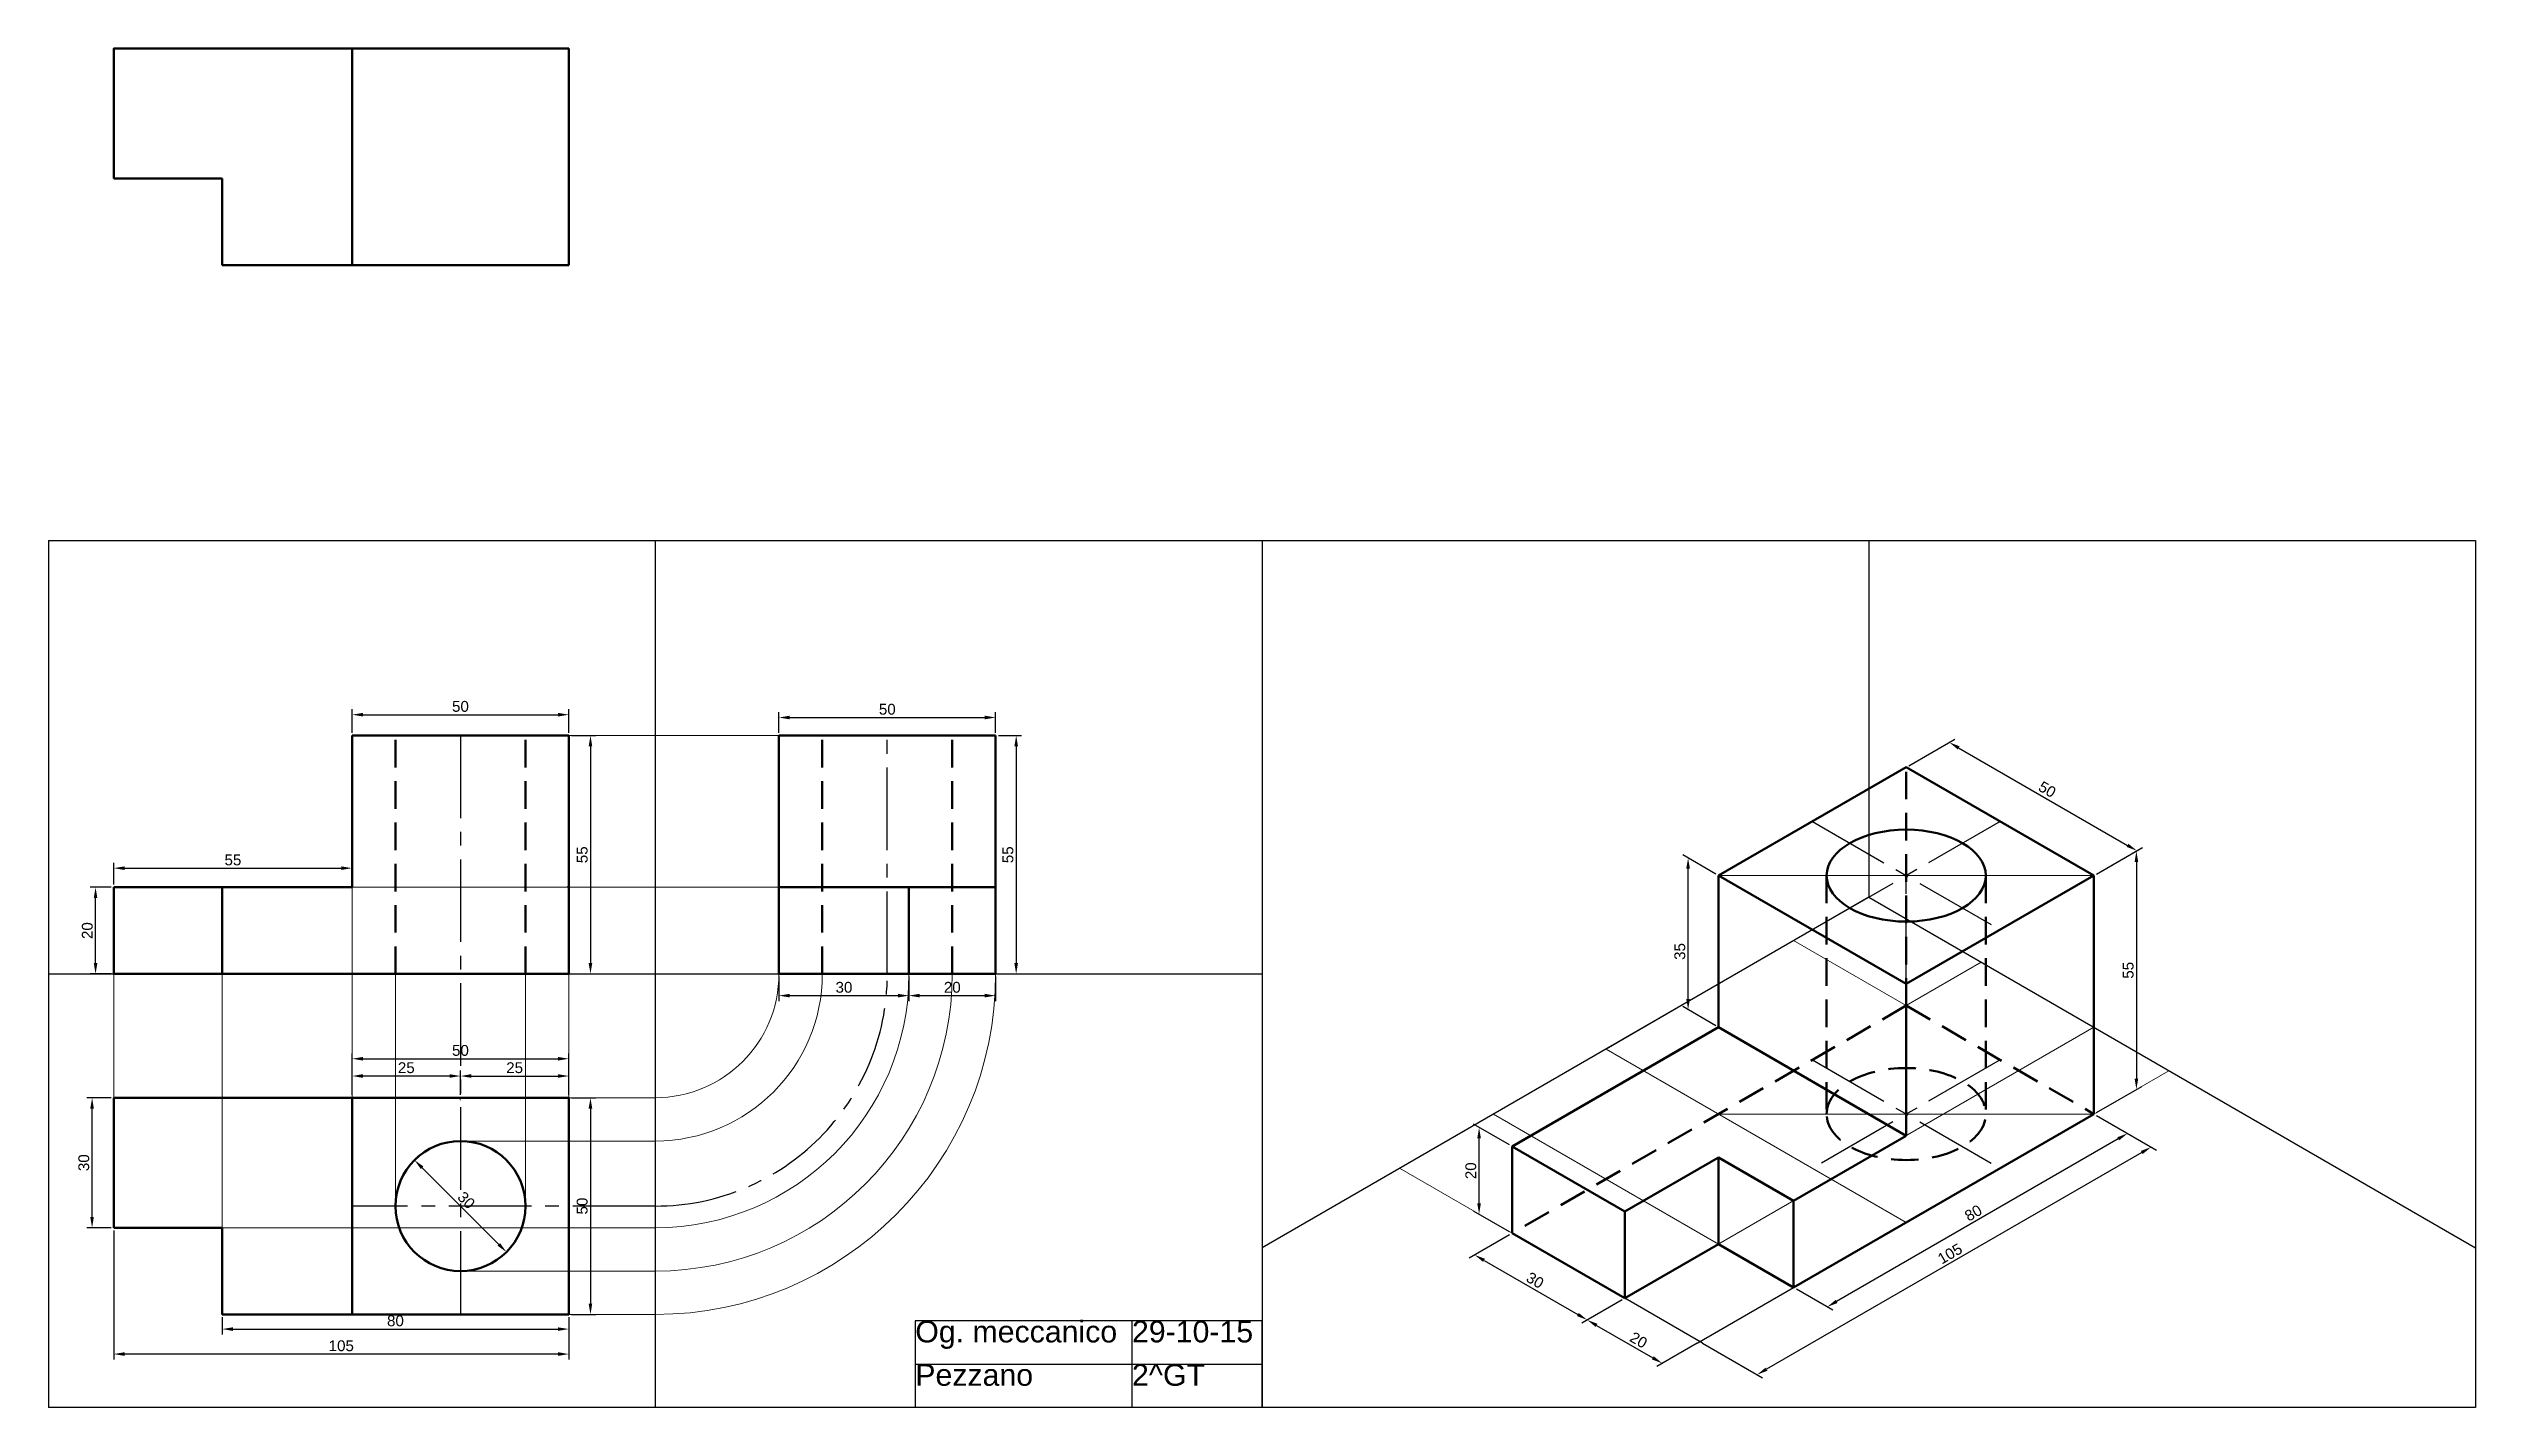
# Model space of a CAD drawing. Header units: millimetres. Extents: x 991 to 1551, y 1939 to 2253.
import ezdxf

# ---------------------------------------------------------------- set-up
doc = ezdxf.new("R2010")
doc.units = ezdxf.units.MM
doc.linetypes.add('CENTRO2', pattern=[28.575, 19.05, -3.175, 3.175, -3.175])
doc.linetypes.add('TRATTEGGIATA2', pattern=[9.525, 6.35, -3.175])
for name, color, linetype, lineweight in [('assi simmetrie', 1, 'CENTRO2', 30), ('contorni', 7, 'Continuous', 50), ('costruzioni', 5, 'Continuous', 20), ('nascoste', 4, 'TRATTEGGIATA2', 50), ('proiettanti', 2, 'Continuous', 20), ('Quotatura', 3, 'Continuous', 30), ('squadratura', 6, 'Continuous', 30)]:
    doc.layers.add(name, color=color, linetype=linetype, lineweight=lineweight)
doc.styles.get("Standard").update_dxf_attribs({"font": 'arial.ttf'})
doc.dimstyles.new('ISO-25', dxfattribs={"dimtxt": 2.5, "dimasz": 2.5, "dimexe": 1.25, "dimexo": 0.625, "dimtad": 1, "dimtxsty": 'Standard', "dimcen": 2.5, "dimadec": 0, "dimazin": 0, "dimtfac": 1, "dimtmove": 0, "dimatfit": 3, "dimfxl": 1, "dimarcsym": 0})

# ---------------------------------------------------------------- blocks, each defined once
blk = doc.blocks.new('*D1')
at = {"layer": 'Defpoints', "color": 0, "transparency": 16777216}
for p in [(1110.73, 2098.93), (1060.73, 2094.12), (1110.73, 2094.12)]:
    blk.add_point(p, dxfattribs=at)
at = {"layer": 'Quotatura', "color": 0, "lineweight": -2, "transparency": 16777216}
for p, q in [((1060.73, 2094.75), (1060.73, 2100.18)), ((1110.73, 2094.75), (1110.73, 2100.18)), ((1063.23, 2098.93), (1108.23, 2098.93))]:
    blk.add_line(p, q, dxfattribs=at)
at = {"layer": 'Quotatura', "color": 0, "transparency": 16777216}
for points in [[(1063.23, 2099.35), (1063.23, 2098.52), (1060.73, 2098.93)], [(1108.23, 2099.35), (1108.23, 2098.52), (1110.73, 2098.93)]]:
    blk.add_solid(points, dxfattribs=at)
at = {"layer": 'Quotatura', "color": 0, "transparency": 16777216, "insert": (1085.73, 2100.83), "char_height": 2.5, "attachment_point": 5}
blk.add_mtext('50', dxfattribs=at)
blk = doc.blocks.new('*D2')
at = {"layer": 'Defpoints', "color": 0, "transparency": 16777216}
for p in [(1110.73, 2094.12), (1110.73, 2039.12), (1115.73, 2039.12)]:
    blk.add_point(p, dxfattribs=at)
at = {"layer": 'Quotatura', "color": 0, "lineweight": -2, "transparency": 16777216}
for p, q in [((1111.35, 2094.12), (1116.98, 2094.12)), ((1115.73, 2091.62), (1115.73, 2041.62)), ((1111.35, 2039.12), (1116.98, 2039.12))]:
    blk.add_line(p, q, dxfattribs=at)
at = {"layer": 'Quotatura', "color": 0, "transparency": 16777216}
for points in [[(1115.31, 2091.62), (1116.14, 2091.62), (1115.73, 2094.12)], [(1115.31, 2041.62), (1116.14, 2041.62), (1115.73, 2039.12)]]:
    blk.add_solid(points, dxfattribs=at)
at = {"layer": 'Quotatura', "color": 0, "transparency": 16777216, "insert": (1113.83, 2066.62), "char_height": 2.5, "attachment_point": 5, "rotation": 90}
blk.add_mtext('55', dxfattribs=at)
blk = doc.blocks.new('*D3')
at = {"layer": 'Defpoints', "color": 0, "transparency": 16777216}
for p in [(1110.73, 2010.58), (1110.73, 1960.58), (1115.73, 1960.58)]:
    blk.add_point(p, dxfattribs=at)
at = {"layer": 'Quotatura', "color": 0, "lineweight": -2, "transparency": 16777216}
for p, q in [((1111.35, 2010.58), (1116.98, 2010.58)), ((1115.73, 2008.08), (1115.73, 1963.08)), ((1111.35, 1960.58), (1116.98, 1960.58))]:
    blk.add_line(p, q, dxfattribs=at)
at = {"layer": 'Quotatura', "color": 0, "transparency": 16777216}
for points in [[(1115.31, 2008.08), (1116.14, 2008.08), (1115.73, 2010.58)], [(1115.31, 1963.08), (1116.14, 1963.08), (1115.73, 1960.58)]]:
    blk.add_solid(points, dxfattribs=at)
at = {"layer": 'Quotatura', "color": 0, "transparency": 16777216, "insert": (1113.82, 1985.58), "char_height": 2.5, "attachment_point": 5, "rotation": 90}
blk.add_mtext('50', dxfattribs=at)
blk = doc.blocks.new('*D4')
at = {"layer": 'Defpoints', "color": 0, "transparency": 16777216}
for p in [(1000.73, 2010.58), (1005.73, 2010.58), (1005.73, 1980.58)]:
    blk.add_point(p, dxfattribs=at)
at = {"layer": 'Quotatura', "color": 0, "lineweight": -2, "transparency": 16777216}
for p, q in [((1005.1, 2010.58), (999.48, 2010.58)), ((1000.73, 1983.08), (1000.73, 2008.08)), ((1005.1, 1980.58), (999.48, 1980.58))]:
    blk.add_line(p, q, dxfattribs=at)
at = {"layer": 'Quotatura', "color": 0, "transparency": 16777216}
for points in [[(1000.31, 2008.08), (1001.14, 2008.08), (1000.73, 2010.58)], [(1000.31, 1983.08), (1001.14, 1983.08), (1000.73, 1980.58)]]:
    blk.add_solid(points, dxfattribs=at)
at = {"layer": 'Quotatura', "color": 0, "transparency": 16777216, "insert": (998.82, 1995.58), "char_height": 2.5, "attachment_point": 5, "rotation": 90}
blk.add_mtext('30', dxfattribs=at)
blk = doc.blocks.new('*D5')
at = {"layer": 'Defpoints', "color": 0, "transparency": 16777216}
for p in [(1005.73, 1980.58), (1110.73, 1960.58), (1005.73, 1951.44)]:
    blk.add_point(p, dxfattribs=at)
at = {"layer": 'Quotatura', "color": 0, "lineweight": -2, "transparency": 16777216}
for p, q in [((1005.73, 1979.96), (1005.73, 1950.19)), ((1110.73, 1959.96), (1110.73, 1950.19)), ((1108.23, 1951.44), (1008.23, 1951.44))]:
    blk.add_line(p, q, dxfattribs=at)
at = {"layer": 'Quotatura', "color": 0, "transparency": 16777216}
for points in [[(1008.23, 1951.86), (1008.23, 1951.02), (1005.73, 1951.44)], [(1108.23, 1951.86), (1108.23, 1951.02), (1110.73, 1951.44)]]:
    blk.add_solid(points, dxfattribs=at)
at = {"layer": 'Quotatura', "color": 0, "transparency": 16777216, "insert": (1058.23, 1953.34), "char_height": 2.5, "attachment_point": 5}
blk.add_mtext('105', dxfattribs=at)
blk = doc.blocks.new('*D6')
at = {"layer": 'Defpoints', "color": 0, "transparency": 16777216}
for p in [(1030.73, 1960.58), (1110.73, 1960.58), (1110.73, 1957.2)]:
    blk.add_point(p, dxfattribs=at)
at = {"layer": 'Quotatura', "color": 0, "lineweight": -2, "transparency": 16777216}
for p, q in [((1030.73, 1959.96), (1030.73, 1955.95)), ((1033.23, 1957.2), (1108.23, 1957.2)), ((1110.73, 1959.96), (1110.73, 1955.95))]:
    blk.add_line(p, q, dxfattribs=at)
at = {"layer": 'Quotatura', "color": 0, "transparency": 16777216}
for points in [[(1033.23, 1957.61), (1033.23, 1956.78), (1030.73, 1957.2)], [(1108.23, 1957.61), (1108.23, 1956.78), (1110.73, 1957.2)]]:
    blk.add_solid(points, dxfattribs=at)
at = {"layer": 'Quotatura', "color": 0, "transparency": 16777216, "insert": (1070.73, 1959.1), "char_height": 2.5, "attachment_point": 5}
blk.add_mtext('80', dxfattribs=at)
blk = doc.blocks.new('*D7')
at = {"layer": 'Defpoints', "color": 0, "transparency": 16777216}
for p in [(1060.73, 2015.58), (1060.73, 2010.58), (1085.73, 2010.58)]:
    blk.add_point(p, dxfattribs=at)
at = {"layer": 'Quotatura', "color": 0, "lineweight": -2, "transparency": 16777216}
for p, q in [((1060.73, 2011.21), (1060.73, 2016.83)), ((1085.73, 2011.21), (1085.73, 2016.83)), ((1083.23, 2015.58), (1063.23, 2015.58))]:
    blk.add_line(p, q, dxfattribs=at)
at = {"layer": 'Quotatura', "color": 0, "transparency": 16777216}
for points in [[(1063.23, 2016), (1063.23, 2015.17), (1060.73, 2015.58)], [(1083.23, 2016), (1083.23, 2015.17), (1085.73, 2015.58)]]:
    blk.add_solid(points, dxfattribs=at)
at = {"layer": 'Quotatura', "color": 0, "transparency": 16777216, "insert": (1073.23, 2017.48), "char_height": 2.5, "attachment_point": 5}
blk.add_mtext('25', dxfattribs=at)
blk = doc.blocks.new('*D8')
at = {"layer": 'Defpoints', "color": 0, "transparency": 16777216}
for p in [(1085.73, 2010.58), (1110.73, 2015.58), (1110.73, 2010.58)]:
    blk.add_point(p, dxfattribs=at)
at = {"layer": 'Quotatura', "color": 0, "lineweight": -2, "transparency": 16777216}
for p, q in [((1085.73, 2011.21), (1085.73, 2016.83)), ((1110.73, 2011.21), (1110.73, 2016.83)), ((1088.23, 2015.58), (1108.23, 2015.58))]:
    blk.add_line(p, q, dxfattribs=at)
at = {"layer": 'Quotatura', "color": 0, "transparency": 16777216}
for points in [[(1088.23, 2016), (1088.23, 2015.17), (1085.73, 2015.58)], [(1108.23, 2016), (1108.23, 2015.17), (1110.73, 2015.58)]]:
    blk.add_solid(points, dxfattribs=at)
at = {"layer": 'Quotatura', "color": 0, "transparency": 16777216, "insert": (1098.23, 2017.48), "char_height": 2.5, "attachment_point": 5}
blk.add_mtext('25', dxfattribs=at)
blk = doc.blocks.new('*D9')
at = {"layer": 'Defpoints', "color": 0, "transparency": 16777216}
for p in [(1110.73, 2019.56), (1060.73, 2010.58), (1110.73, 2010.58)]:
    blk.add_point(p, dxfattribs=at)
at = {"layer": 'Quotatura', "color": 0, "lineweight": -2, "transparency": 16777216}
for p, q in [((1060.73, 2011.21), (1060.73, 2020.81)), ((1063.23, 2019.56), (1108.23, 2019.56)), ((1110.73, 2011.21), (1110.73, 2020.81))]:
    blk.add_line(p, q, dxfattribs=at)
at = {"layer": 'Quotatura', "color": 0, "transparency": 16777216}
for points in [[(1063.23, 2019.98), (1063.23, 2019.15), (1060.73, 2019.56)], [(1108.23, 2019.98), (1108.23, 2019.15), (1110.73, 2019.56)]]:
    blk.add_solid(points, dxfattribs=at)
at = {"layer": 'Quotatura', "color": 0, "transparency": 16777216, "insert": (1085.73, 2021.47), "char_height": 2.5, "attachment_point": 5}
blk.add_mtext('50', dxfattribs=at)
blk = doc.blocks.new('*D10')
at = {"layer": 'Defpoints', "color": 0, "transparency": 16777216}
for p in [(1001.53, 2059.12), (1005.73, 2059.12), (1005.73, 2039.12)]:
    blk.add_point(p, dxfattribs=at)
at = {"layer": 'Quotatura', "color": 0, "lineweight": -2, "transparency": 16777216}
for p, q in [((1005.1, 2059.12), (1000.28, 2059.12)), ((1001.53, 2041.62), (1001.53, 2056.62)), ((1005.1, 2039.12), (1000.28, 2039.12))]:
    blk.add_line(p, q, dxfattribs=at)
at = {"layer": 'Quotatura', "color": 0, "transparency": 16777216}
for points in [[(1001.12, 2056.62), (1001.95, 2056.62), (1001.53, 2059.12)], [(1001.12, 2041.62), (1001.95, 2041.62), (1001.53, 2039.12)]]:
    blk.add_solid(points, dxfattribs=at)
at = {"layer": 'Quotatura', "color": 0, "transparency": 16777216, "insert": (999.63, 2049.12), "char_height": 2.5, "attachment_point": 5, "rotation": 90}
blk.add_mtext('20', dxfattribs=at)
blk = doc.blocks.new('*D11')
at = {"layer": 'Defpoints', "color": 0, "transparency": 16777216}
for p in [(1060.73, 2063.53), (1005.73, 2059.12), (1060.73, 2059.12)]:
    blk.add_point(p, dxfattribs=at)
at = {"layer": 'Quotatura', "color": 0, "lineweight": -2, "transparency": 16777216}
for p, q in [((1005.73, 2059.75), (1005.73, 2064.78)), ((1008.23, 2063.53), (1058.23, 2063.53)), ((1060.73, 2059.75), (1060.73, 2064.78))]:
    blk.add_line(p, q, dxfattribs=at)
at = {"layer": 'Quotatura', "color": 0, "transparency": 16777216}
for points in [[(1008.23, 2063.94), (1008.23, 2063.11), (1005.73, 2063.53)], [(1058.23, 2063.94), (1058.23, 2063.11), (1060.73, 2063.53)]]:
    blk.add_solid(points, dxfattribs=at)
at = {"layer": 'Quotatura', "color": 0, "transparency": 16777216, "insert": (1033.23, 2065.42), "char_height": 2.5, "attachment_point": 5}
blk.add_mtext('55', dxfattribs=at)
blk = doc.blocks.new('*D12')
at = {"layer": 'Defpoints', "color": 0, "transparency": 16777216}
for p in [(1209.22, 2098.28), (1159.22, 2094.12), (1209.22, 2094.12)]:
    blk.add_point(p, dxfattribs=at)
at = {"layer": 'Quotatura', "color": 0, "lineweight": -2, "transparency": 16777216}
for p, q in [((1159.22, 2094.75), (1159.22, 2099.53)), ((1161.72, 2098.28), (1206.72, 2098.28)), ((1209.22, 2094.75), (1209.22, 2099.53))]:
    blk.add_line(p, q, dxfattribs=at)
at = {"layer": 'Quotatura', "color": 0, "transparency": 16777216}
for points in [[(1161.72, 2098.7), (1161.72, 2097.86), (1159.22, 2098.28)], [(1206.72, 2098.7), (1206.72, 2097.86), (1209.22, 2098.28)]]:
    blk.add_solid(points, dxfattribs=at)
at = {"layer": 'Quotatura', "color": 0, "transparency": 16777216, "insert": (1184.22, 2100.18), "char_height": 2.5, "attachment_point": 5}
blk.add_mtext('50', dxfattribs=at)
blk = doc.blocks.new('*D13')
at = {"layer": 'Defpoints', "color": 0, "transparency": 16777216}
for p in [(1209.22, 2094.12), (1209.22, 2039.12), (1213.96, 2039.12)]:
    blk.add_point(p, dxfattribs=at)
at = {"layer": 'Quotatura', "color": 0, "lineweight": -2, "transparency": 16777216}
for p, q in [((1209.85, 2094.12), (1215.21, 2094.12)), ((1213.96, 2091.62), (1213.96, 2041.62)), ((1209.85, 2039.12), (1215.21, 2039.12))]:
    blk.add_line(p, q, dxfattribs=at)
at = {"layer": 'Quotatura', "color": 0, "transparency": 16777216}
for points in [[(1213.54, 2091.62), (1214.38, 2091.62), (1213.96, 2094.12)], [(1213.54, 2041.62), (1214.38, 2041.62), (1213.96, 2039.12)]]:
    blk.add_solid(points, dxfattribs=at)
at = {"layer": 'Quotatura', "color": 0, "transparency": 16777216, "insert": (1212.06, 2066.62), "char_height": 2.5, "attachment_point": 5, "rotation": 90}
blk.add_mtext('55', dxfattribs=at)
blk = doc.blocks.new('*D14')
at = {"layer": 'Defpoints', "color": 0, "transparency": 16777216}
for p in [(1075.12, 1996.19), (1096.33, 1974.98), (1096.33, 1974.98)]:
    blk.add_point(p, dxfattribs=at)
at = {"layer": 'Quotatura', "color": 0, "lineweight": -2, "transparency": 16777216}
for p, q in [((1075.56, 1996.63), (1076, 1997.07)), ((1076.89, 1994.42), (1094.57, 1976.74)), ((1096.77, 1975.42), (1097.22, 1975.86))]:
    blk.add_line(p, q, dxfattribs=at)
at = {"layer": 'Quotatura', "color": 0, "transparency": 16777216}
for points in [[(1077.18, 1994.72), (1076.59, 1994.13), (1075.12, 1996.19)], [(1094.86, 1977.04), (1094.27, 1976.45), (1096.33, 1974.98)]]:
    blk.add_solid(points, dxfattribs=at)
at = {"layer": 'Quotatura', "color": 0, "transparency": 16777216, "insert": (1087.07, 1986.93), "char_height": 2.5, "attachment_point": 5, "rotation": 315}
blk.add_mtext('30', dxfattribs=at)
blk = doc.blocks.new('*D15')
at = {"layer": 'Defpoints', "color": 0, "transparency": 16777216}
for p in [(1159.22, 2039.12), (1189.22, 2039.12), (1189.22, 2034.12)]:
    blk.add_point(p, dxfattribs=at)
at = {"layer": 'Quotatura', "color": 0, "lineweight": -2, "transparency": 16777216}
for p, q in [((1159.22, 2038.5), (1159.22, 2032.87)), ((1189.22, 2038.5), (1189.22, 2032.87)), ((1161.72, 2034.12), (1186.72, 2034.12))]:
    blk.add_line(p, q, dxfattribs=at)
at = {"layer": 'Quotatura', "color": 0, "transparency": 16777216}
for points in [[(1161.72, 2034.54), (1161.72, 2033.71), (1159.22, 2034.12)], [(1186.72, 2034.54), (1186.72, 2033.71), (1189.22, 2034.12)]]:
    blk.add_solid(points, dxfattribs=at)
at = {"layer": 'Quotatura', "color": 0, "transparency": 16777216, "insert": (1174.22, 2036.03), "char_height": 2.5, "attachment_point": 5}
blk.add_mtext('30', dxfattribs=at)
blk = doc.blocks.new('*D16')
at = {"layer": 'Defpoints', "color": 0, "transparency": 16777216}
for p in [(1189.22, 2039.12), (1209.22, 2039.12), (1209.22, 2034.12)]:
    blk.add_point(p, dxfattribs=at)
at = {"layer": 'Quotatura', "color": 0, "lineweight": -2, "transparency": 16777216}
for p, q in [((1189.22, 2038.5), (1189.22, 2032.87)), ((1209.22, 2038.5), (1209.22, 2032.87)), ((1191.72, 2034.12), (1206.72, 2034.12))]:
    blk.add_line(p, q, dxfattribs=at)
at = {"layer": 'Quotatura', "color": 0, "transparency": 16777216}
for points in [[(1191.72, 2034.54), (1191.72, 2033.71), (1189.22, 2034.12)], [(1206.72, 2034.54), (1206.72, 2033.71), (1209.22, 2034.12)]]:
    blk.add_solid(points, dxfattribs=at)
at = {"layer": 'Quotatura', "color": 0, "transparency": 16777216, "insert": (1199.22, 2036.03), "char_height": 2.5, "attachment_point": 5}
blk.add_mtext('20', dxfattribs=at)
blk = doc.blocks.new('*D17')
at = {"layer": 'Defpoints', "color": 0, "transparency": 16777216}
for p in [(1462.64, 2006.81), (1393.36, 1966.81), (1401.12, 1962.33)]:
    blk.add_point(p, dxfattribs=at)
at = {"layer": 'Quotatura', "color": 0, "lineweight": -2, "transparency": 16777216}
for p, q in [((1463.27, 2006.45), (1471.65, 2001.61)), ((1468.23, 2001.08), (1403.28, 1963.58)), ((1393.99, 1966.45), (1402.37, 1961.61))]:
    blk.add_line(p, q, dxfattribs=at)
at = {"layer": 'Quotatura', "color": 0, "transparency": 16777216}
for points in [[(1468.02, 2001.45), (1468.44, 2000.72), (1470.4, 2002.33)], [(1403.07, 1963.95), (1403.49, 1963.22), (1401.12, 1962.33)]]:
    blk.add_solid(points, dxfattribs=at)
at = {"layer": 'Quotatura', "color": 0, "transparency": 16777216, "insert": (1434.81, 1983.98), "char_height": 2.5, "attachment_point": 5, "rotation": 30}
blk.add_mtext('80', dxfattribs=at)
blk = doc.blocks.new('*D18')
at = {"layer": 'Defpoints', "color": 0, "transparency": 16777216}
for p in [(1462.64, 2006.81), (1371.71, 1954.31), (1384.92, 1946.69)]:
    blk.add_point(p, dxfattribs=at)
at = {"layer": 'Quotatura', "color": 0, "lineweight": -2, "transparency": 16777216}
for p, q in [((1463.27, 2006.45), (1477.1, 1998.47)), ((1473.68, 1997.94), (1387.08, 1947.94)), ((1372.33, 1953.95), (1386.17, 1945.97))]:
    blk.add_line(p, q, dxfattribs=at)
at = {"layer": 'Quotatura', "color": 0, "transparency": 16777216}
for points in [[(1473.47, 1998.3), (1473.89, 1997.58), (1475.85, 1999.19)], [(1386.87, 1948.3), (1387.29, 1947.58), (1384.92, 1946.69)]]:
    blk.add_solid(points, dxfattribs=at)
at = {"layer": 'Quotatura', "color": 0, "transparency": 16777216, "insert": (1429.43, 1974.58), "char_height": 2.5, "attachment_point": 5, "rotation": 30}
blk.add_mtext('105', dxfattribs=at)
blk = doc.blocks.new('*D19')
at = {"layer": 'Defpoints', "color": 0, "transparency": 16777216}
for p in [(1354.39, 1964.31), (1363.04, 1949.31), (1371.71, 1954.31)]:
    blk.add_point(p, dxfattribs=at)
at = {"layer": 'Quotatura', "color": 0, "lineweight": -2, "transparency": 16777216}
for p, q in [((1353.76, 1963.95), (1344.47, 1958.58)), ((1347.88, 1958.06), (1360.87, 1950.56)), ((1371.08, 1953.95), (1361.79, 1948.58))]:
    blk.add_line(p, q, dxfattribs=at)
at = {"layer": 'Quotatura', "color": 0, "transparency": 16777216}
for points in [[(1348.09, 1958.42), (1347.67, 1957.7), (1345.72, 1959.31)], [(1361.08, 1950.92), (1360.66, 1950.2), (1363.04, 1949.31)]]:
    blk.add_solid(points, dxfattribs=at)
at = {"layer": 'Quotatura', "color": 0, "transparency": 16777216, "insert": (1357.58, 1954.66), "char_height": 2.5, "attachment_point": 5, "rotation": 330}
blk.add_mtext('20', dxfattribs=at)
blk = doc.blocks.new('*D20')
at = {"layer": 'Defpoints', "color": 0, "transparency": 16777216}
for p in [(1328.41, 1979.31), (1354.39, 1964.31), (1345.73, 1959.31)]:
    blk.add_point(p, dxfattribs=at)
at = {"layer": 'Quotatura', "color": 0, "lineweight": -2, "transparency": 16777216}
for p, q in [((1327.78, 1978.95), (1318.5, 1973.59)), ((1321.91, 1973.06), (1343.56, 1960.56)), ((1353.76, 1963.95), (1344.48, 1958.59))]:
    blk.add_line(p, q, dxfattribs=at)
at = {"layer": 'Quotatura', "color": 0, "transparency": 16777216}
for points in [[(1322.12, 1973.42), (1321.7, 1972.7), (1319.75, 1974.31)], [(1343.77, 1960.92), (1343.36, 1960.2), (1345.73, 1959.31)]]:
    blk.add_solid(points, dxfattribs=at)
at = {"layer": 'Quotatura', "color": 0, "transparency": 16777216, "insert": (1333.69, 1968.46), "char_height": 2.5, "attachment_point": 5, "rotation": 330}
blk.add_mtext('30', dxfattribs=at)
blk = doc.blocks.new('*D21')
at = {"layer": 'Defpoints', "color": 0, "transparency": 16777216}
for p in [(1320.77, 2003.72), (1328.41, 1999.31), (1328.41, 1979.31)]:
    blk.add_point(p, dxfattribs=at)
at = {"layer": 'Quotatura', "color": 0, "lineweight": -2, "transparency": 16777216}
for p, q in [((1327.78, 1999.67), (1319.52, 2004.44)), ((1320.77, 1986.22), (1320.77, 2001.22)), ((1327.78, 1979.67), (1319.52, 1984.44))]:
    blk.add_line(p, q, dxfattribs=at)
at = {"layer": 'Quotatura', "color": 0, "transparency": 16777216}
for points in [[(1320.36, 2001.22), (1321.19, 2001.22), (1320.77, 2003.72)], [(1320.36, 1986.22), (1321.19, 1986.22), (1320.77, 1983.72)]]:
    blk.add_solid(points, dxfattribs=at)
at = {"layer": 'Quotatura', "color": 0, "transparency": 16777216, "insert": (1318.87, 1993.72), "char_height": 2.5, "attachment_point": 5, "rotation": 90}
blk.add_mtext('20', dxfattribs=at)
blk = doc.blocks.new('*D22')
at = {"layer": 'Defpoints', "color": 0, "transparency": 16777216}
for p in [(1369, 2065.88), (1376.04, 2061.81), (1376.04, 2026.81)]:
    blk.add_point(p, dxfattribs=at)
at = {"layer": 'Quotatura', "color": 0, "lineweight": -2, "transparency": 16777216}
for p, q in [((1375.41, 2062.17), (1367.75, 2066.6)), ((1369, 2033.38), (1369, 2063.38)), ((1375.41, 2027.17), (1367.75, 2031.6))]:
    blk.add_line(p, q, dxfattribs=at)
at = {"layer": 'Quotatura', "color": 0, "transparency": 16777216}
for points in [[(1368.58, 2063.38), (1369.42, 2063.38), (1369, 2065.88)], [(1368.58, 2033.38), (1369.42, 2033.38), (1369, 2030.88)]]:
    blk.add_solid(points, dxfattribs=at)
at = {"layer": 'Quotatura', "color": 0, "transparency": 16777216, "insert": (1367.1, 2044.31), "char_height": 2.5, "attachment_point": 5, "rotation": 90}
blk.add_mtext('35', dxfattribs=at)
blk = doc.blocks.new('*D23')
at = {"layer": 'Defpoints', "color": 0, "transparency": 16777216}
for p in [(1462.64, 2061.81), (1472.44, 2012.47), (1462.64, 2006.81)]:
    blk.add_point(p, dxfattribs=at)
at = {"layer": 'Quotatura', "color": 0, "lineweight": -2, "transparency": 16777216}
for p, q in [((1463.27, 2062.17), (1473.69, 2068.19)), ((1472.44, 2064.97), (1472.44, 2014.97)), ((1463.27, 2007.17), (1473.69, 2013.19))]:
    blk.add_line(p, q, dxfattribs=at)
at = {"layer": 'Quotatura', "color": 0, "transparency": 16777216}
for points in [[(1472.03, 2064.97), (1472.86, 2064.97), (1472.44, 2067.47)], [(1472.03, 2014.97), (1472.86, 2014.97), (1472.44, 2012.47)]]:
    blk.add_solid(points, dxfattribs=at)
at = {"layer": 'Quotatura', "color": 0, "transparency": 16777216, "insert": (1470.55, 2039.97), "char_height": 2.5, "attachment_point": 5, "rotation": 90}
blk.add_mtext('55', dxfattribs=at)
blk = doc.blocks.new('*D24')
at = {"layer": 'Defpoints', "color": 0, "transparency": 16777216}
for p in [(1419.34, 2086.81), (1472.57, 2067.54), (1462.64, 2061.81)]:
    blk.add_point(p, dxfattribs=at)
at = {"layer": 'Quotatura', "color": 0, "lineweight": -2, "transparency": 16777216}
for p, q in [((1419.97, 2087.17), (1430.52, 2093.27)), ((1431.43, 2091.29), (1470.4, 2068.79)), ((1463.27, 2062.17), (1473.82, 2068.27))]:
    blk.add_line(p, q, dxfattribs=at)
at = {"layer": 'Quotatura', "color": 0, "transparency": 16777216}
for points in [[(1431.64, 2091.65), (1431.22, 2090.93), (1429.27, 2092.54)], [(1470.61, 2069.15), (1470.2, 2068.43), (1472.57, 2067.54)]]:
    blk.add_solid(points, dxfattribs=at)
at = {"layer": 'Quotatura', "color": 0, "transparency": 16777216, "insert": (1451.87, 2081.69), "char_height": 2.5, "attachment_point": 5, "rotation": 330}
blk.add_mtext('50', dxfattribs=at)

msp = doc.modelspace()

# ---------------------------------------------------------------- linework, layer by layer
at = {"layer": 'assi simmetrie'}
for p, q in [((1085.726, 2094.124), (1085.726, 1960.583)), ((1184.222, 2039.124), (1184.222, 2094.124)), ((1397.69, 2074.312), (1440.992, 2049.312)), ((1440.992, 2074.312), (1397.69, 2049.312)), ((1419.341, 2006.812), (1419.341, 2061.812)), ((1397.69, 2019.312), (1440.992, 1994.312)), ((1440.992, 2019.312), (1397.69, 1994.312)), ((1130.681, 1985.583), (1060.726, 1985.583))]:
    msp.add_line(p, q, dxfattribs=at)
msp.add_arc((1130.681, 2039.124), 53.542, 270, 0, dxfattribs=at)
at = {"layer": 'contorni'}
for p, q in [((1005.726, 2252.598), (1110.726, 2252.598)), ((1005.726, 2252.598), (1005.726, 2222.598)), ((1060.726, 2252.598), (1060.726, 2202.598)), ((1110.726, 2252.598), (1110.726, 2202.598)), ((1005.726, 2222.598), (1030.726, 2222.598)), ((1030.726, 2202.598), (1030.726, 2222.598)), ((1110.726, 2202.598), (1030.726, 2202.598)), ((1110.726, 2094.124), (1060.726, 2094.124)), ((1060.726, 2094.124), (1060.726, 2059.124)), ((1110.726, 2039.124), (1110.726, 2094.124)), ((1159.222, 2039.124), (1159.222, 2094.124)), ((1159.222, 2094.124), (1209.222, 2094.124)), ((1209.222, 2039.124), (1209.222, 2094.124)), ((1376.04, 2061.812), (1419.341, 2086.812)), ((1419.341, 2086.812), (1462.642, 2061.812)), ((1376.04, 2026.812), (1376.04, 2061.812)), ((1419.341, 2036.812), (1376.04, 2061.812)), ((1419.341, 2036.812), (1462.642, 2061.812)), ((1462.642, 2006.812), (1462.642, 2061.812)), ((1005.726, 2039.124), (1005.726, 2059.124)), ((1005.726, 2059.124), (1060.726, 2059.124)), ((1030.726, 2039.124), (1030.726, 2059.124)), ((1159.222, 2059.124), (1209.222, 2059.124)), ((1189.222, 2039.124), (1189.222, 2059.124)), ((1005.726, 2039.124), (1110.726, 2039.124)), ((1159.222, 2039.124), (1209.222, 2039.124)), ((1419.341, 2001.812), (1419.341, 2036.812)), ((1328.408, 1999.312), (1376.04, 2026.812)), ((1376.04, 2026.812), (1419.341, 2001.812)), ((1005.726, 2010.583), (1110.726, 2010.583)), ((1005.726, 2010.583), (1005.726, 1980.583)), ((1060.726, 1960.583), (1060.726, 2010.583)), ((1110.726, 2010.583), (1110.726, 1960.583)), ((1393.36, 1966.812), (1462.642, 2006.812)), ((1328.408, 1979.312), (1328.408, 1999.312)), ((1328.408, 1999.312), (1354.389, 1984.312)), ((1393.36, 1986.812), (1419.341, 2001.812)), ((1354.389, 1984.312), (1376.04, 1996.812)), ((1376.04, 1976.812), (1376.04, 1996.812)), ((1376.04, 1996.812), (1393.36, 1986.812)), ((1354.389, 1964.312), (1354.389, 1984.312)), ((1393.36, 1966.812), (1393.36, 1986.812)), ((1005.726, 1980.583), (1030.726, 1980.583)), ((1030.726, 1960.583), (1030.726, 1980.583)), ((1328.408, 1979.312), (1354.389, 1964.312)), ((1354.389, 1964.312), (1376.04, 1976.812)), ((1376.04, 1976.812), (1393.36, 1966.812)), ((1110.726, 1960.583), (1030.726, 1960.583))]:
    msp.add_line(p, q, dxfattribs=at)
at = {"layer": 'contorni', "extrusion": (0, 1, 0), "elevation": 2252.598}
for points in [[(-1005.726, 0), (-1060.726, 0)], [(-1005.726, 0), (-1060.726, 0)], [(-1005.726, 0), (-1060.726, 0)], [(-1005.726, 0), (-1060.726, 0), (-1060.726, 0), (-1060.726, 0)], [(-1060.726, 0), (-1060.726, 0), (-1005.726, 0), (-1060.726, 0)], [(-1005.726, 0), (-1060.726, 0)], [(-1005.726, 0), (-1060.726, 0)], [(-1060.726, 0), (-1110.726, 0)]]:
    msp.add_lwpolyline(points, dxfattribs=at)
at = {"layer": 'contorni'}
msp.add_circle((1085.726, 1985.583), 15, dxfattribs=at)
msp.add_ellipse((1419.341, 2061.812), major_axis=(-18.371, 0), ratio=0.5773503, dxfattribs=at)
at = {"layer": 'costruzioni'}
for p, q in [((1376.04, 2061.812), (1462.642, 2061.812)), ((1410.681, 2056.812), (1393.36, 2046.812)), ((1410.681, 2056.812), (1436.662, 2041.812)), ((1393.36, 2046.812), (1350.059, 2021.812)), ((1393.36, 2046.812), (1419.341, 2031.812)), ((1436.662, 2041.812), (1419.341, 2031.812)), ((1436.662, 2041.812), (1462.642, 2026.812)), ((1350.059, 2021.812), (1302.428, 1994.312)), ((1350.059, 2021.812), (1419.341, 1981.812)), ((1462.642, 2026.812), (1354.389, 1964.312)), ((1393.36, 1966.812), (1479.963, 2016.812)), ((1302.428, 1994.312), (1324.078, 2006.812)), ((1324.078, 2006.812), (1376.04, 1976.812)), ((1462.642, 2006.812), (1376.04, 2006.812)), ((1302.428, 1994.312), (1354.389, 1964.312)), ((1376.04, 1976.812), (1393.36, 1966.812))]:
    msp.add_line(p, q, dxfattribs=at)
at = {"layer": 'nascoste'}
for p, q in [((1070.726, 2039.124), (1070.726, 2094.124)), ((1100.726, 2039.124), (1100.726, 2094.124)), ((1169.222, 2039.124), (1169.222, 2094.124)), ((1199.222, 2039.124), (1199.222, 2094.124)), ((1419.341, 2031.812), (1419.341, 2086.812)), ((1400.97, 2061.812), (1400.97, 2006.812)), ((1437.712, 2061.812), (1437.712, 2006.812)), ((1419.341, 2031.812), (1328.408, 1979.312)), ((1419.341, 2031.812), (1462.642, 2006.812))]:
    msp.add_line(p, q, dxfattribs=at)
msp.add_ellipse((1419.341, 2006.812), major_axis=(-18.371, 0), ratio=0.5773503, dxfattribs=at)
at = {"layer": 'proiettanti'}
for p, q in [((1060.726, 2010.583), (1060.726, 2094.124)), ((1110.726, 2010.583), (1110.726, 2094.124)), ((1110.726, 2094.124), (1159.222, 2094.124)), ((1005.726, 2010.583), (1005.726, 2059.124)), ((1060.726, 2059.124), (1159.222, 2059.124)), ((1030.726, 1980.583), (1030.726, 2039.124)), ((1070.726, 1985.583), (1070.726, 2039.124)), ((1100.726, 1985.583), (1100.726, 2039.124)), ((1110.726, 2010.583), (1130.681, 2010.583)), ((1085.726, 2000.583), (1130.681, 2000.583)), ((1030.726, 1980.583), (1130.681, 1980.583)), ((1085.726, 1970.583), (1130.681, 1970.583)), ((1110.726, 1960.583), (1130.681, 1960.583))]:
    msp.add_line(p, q, dxfattribs=at)
for radius, start, end in [(28.542, 134.35761, 135.51446), (28.542, 270, 0), (78.542, 270, 0), (58.542, 270, 0), (38.542, 270, 0), (68.542, 270, 0), (53.542, 212.2134, 212.90037)]:
    msp.add_arc((1130.681, 2039.124), radius, start, end, dxfattribs=at)
at = {"layer": 'Quotatura'}
for p, q in [((1371.085, 1953.951), (1393.36, 1966.812)), ((1372.335, 1953.951), (1354.389, 1964.312))]:
    msp.add_line(p, q, dxfattribs=at)
at = {"layer": 'squadratura'}
for p, q in [((990.681, 2139.124), (1270.681, 2139.124)), ((990.681, 2139.124), (990.681, 1939.124)), ((1130.681, 2139.124), (1130.681, 1939.124)), ((1270.681, 2139.124), (1270.681, 1939.124)), ((1270.681, 2139.124), (1550.681, 2139.124)), ((1270.681, 2139.124), (1270.681, 1939.124)), ((1410.681, 2139.124), (1410.681, 2056.812)), ((1550.681, 2139.124), (1550.681, 1939.124)), ((1410.681, 2056.812), (1270.681, 1975.983)), ((1410.681, 2056.812), (1550.681, 1975.983)), ((990.681, 2039.124), (1270.681, 2039.124)), ((1270.681, 1959.124), (1190.681, 1959.124)), ((1190.681, 1959.124), (1190.681, 1939.124)), ((1270.681, 1959.124), (1240.681, 1959.124)), ((1240.681, 1959.124), (1240.681, 1939.124)), ((1270.681, 1939.124), (1270.681, 1959.124)), ((1190.681, 1949.124), (1270.681, 1949.124)), ((1270.681, 1939.124), (990.681, 1939.124)), ((1550.681, 1939.124), (1270.681, 1939.124))]:
    msp.add_line(p, q, dxfattribs=at)

# ---------------------------------------------------------------- texts
at = {"layer": 'squadratura', "char_height": 5, "attachment_point": 1}
for s, width, insert in [('Og. meccanico', 50, (1190.681, 1959.124)), ('\\A1;29-10-15', 30, (1240.681, 1959.124)), ('Pezzano', 50, (1190.681, 1949.124)), ('2^ GT', 30, (1240.681, 1949.124))]:
    msp.add_mtext_dynamic_manual_height_columns(s, width=width, gutter_width=12.5, heights=[0], dxfattribs=dict(at, insert=insert))

# ---------------------------------------------------------------- dimensions: what is measured, and where the dimension line sits
at = {"layer": 'Quotatura'}
for base, p1, p2, picture, middle in [((1110.726, 2098.932), (1060.726, 2094.124), (1110.726, 2094.124), '*D1', (1085.726, 2100.833)), ((1209.222, 2098.282), (1159.222, 2094.124), (1209.222, 2094.124), '*D12', (1184.222, 2100.183)), ((1060.726, 2063.528), (1005.726, 2059.124), (1060.726, 2059.124), '*D11', (1033.226, 2065.424)), ((1189.222, 2034.124), (1159.222, 2039.124), (1189.222, 2039.124), '*D15', (1174.222, 2036.027)), ((1209.222, 2034.124), (1189.222, 2039.124), (1209.222, 2039.124), '*D16', (1199.222, 2036.026)), ((1110.726, 2019.565), (1060.726, 2010.583), (1110.726, 2010.583), '*D9', (1085.726, 2021.466)), ((1060.726, 2015.583), (1085.726, 2010.583), (1060.726, 2010.583), '*D7', (1073.226, 2017.484)), ((1005.726, 1951.439), (1110.726, 1960.583), (1005.726, 1980.583), '*D5', (1058.226, 1953.341)), ((1110.726, 1957.195), (1030.726, 1960.583), (1110.726, 1960.583), '*D6', (1070.726, 1959.096))]:
    dim = msp.add_linear_dim(base=base, p1=p1, p2=p2, dimstyle='ISO-25', dxfattribs=at)
    dim.commit()
    dim.dimension.update_dxf_attribs({"geometry": picture, "text_midpoint": middle})
for base, p1, p2, angle, picture, middle in [((1115.726, 2039.124), (1110.726, 2094.124), (1110.726, 2039.124), 90, '*D2', (1113.83, 2066.624)), ((1213.959, 2039.124), (1209.222, 2094.124), (1209.222, 2039.124), 90, '*D13', (1212.063, 2066.624)), ((1472.443, 2012.471), (1462.642, 2061.812), (1462.642, 2006.812), 90, '*D23', (1470.547, 2039.971)), ((1001.533, 2059.124), (1005.726, 2039.124), (1005.726, 2059.124), 90, '*D10', (999.632, 2049.124)), ((1110.726, 2015.583), (1085.726, 2010.583), (1110.726, 2010.583), 180, '*D8', (1098.226, 2017.484)), ((1000.726, 2010.583), (1005.726, 1980.583), (1005.726, 2010.583), 90, '*D4', (998.824, 1995.583)), ((1115.726, 1960.583), (1110.726, 2010.583), (1110.726, 1960.583), 90, '*D3', (1113.825, 1985.583)), ((1320.775, 2003.72), (1328.408, 1979.312), (1328.408, 1999.312), 270, '*D21', (1318.873, 1993.72)), ((1096.333, 1974.976), (1075.12, 1996.189), (1096.333, 1974.976), 135, '*D14', (1087.071, 1986.928))]:
    dim = msp.add_linear_dim(base=base, p1=p1, p2=p2, angle=angle, dimstyle='ISO-25', dxfattribs=at)
    dim.commit()
    dim.dimension.update_dxf_attribs({"geometry": picture, "text_midpoint": middle})
for p1, p2, distance, picture, middle in [((1419.341, 2086.812), (1462.642, 2061.812), 9.927, '*D24', (1451.869, 2081.69)), ((1462.642, 2006.812), (1371.71, 1954.312), 13.206, '*D18', (1429.431, 1974.585)), ((1462.642, 2006.812), (1393.36, 1966.812), 7.755, '*D17', (1434.806, 1983.982)), ((1328.408, 1979.312), (1354.389, 1964.312), -8.66, '*D20', (1333.69, 1968.46))]:
    dim = msp.add_aligned_dim(p1=p1, p2=p2, distance=distance, dimstyle='ISO-25', dxfattribs=at)
    dim.commit()
    dim.dimension.update_dxf_attribs({"geometry": picture, "text_midpoint": middle})
for base, p1, p2, angle, picture, middle, dimtype in [((1368.999, 2065.877), (1376.04, 2026.812), (1376.04, 2061.812), 270, '*D22', (1368.999, 2044.312), 160), ((1363.038, 1949.306), (1354.389, 1964.312), (1371.71, 1954.312), 330, '*D19', (1356.625, 1953.009), 161)]:
    dim = msp.add_linear_dim(base=base, p1=p1, p2=p2, angle=angle, dimstyle='ISO-25', dxfattribs=at)
    dim.commit()
    dim.dimension.update_dxf_attribs({"geometry": picture, "text_midpoint": middle, "dimtype": dimtype})

doc.saveas('drawing.dxf')
